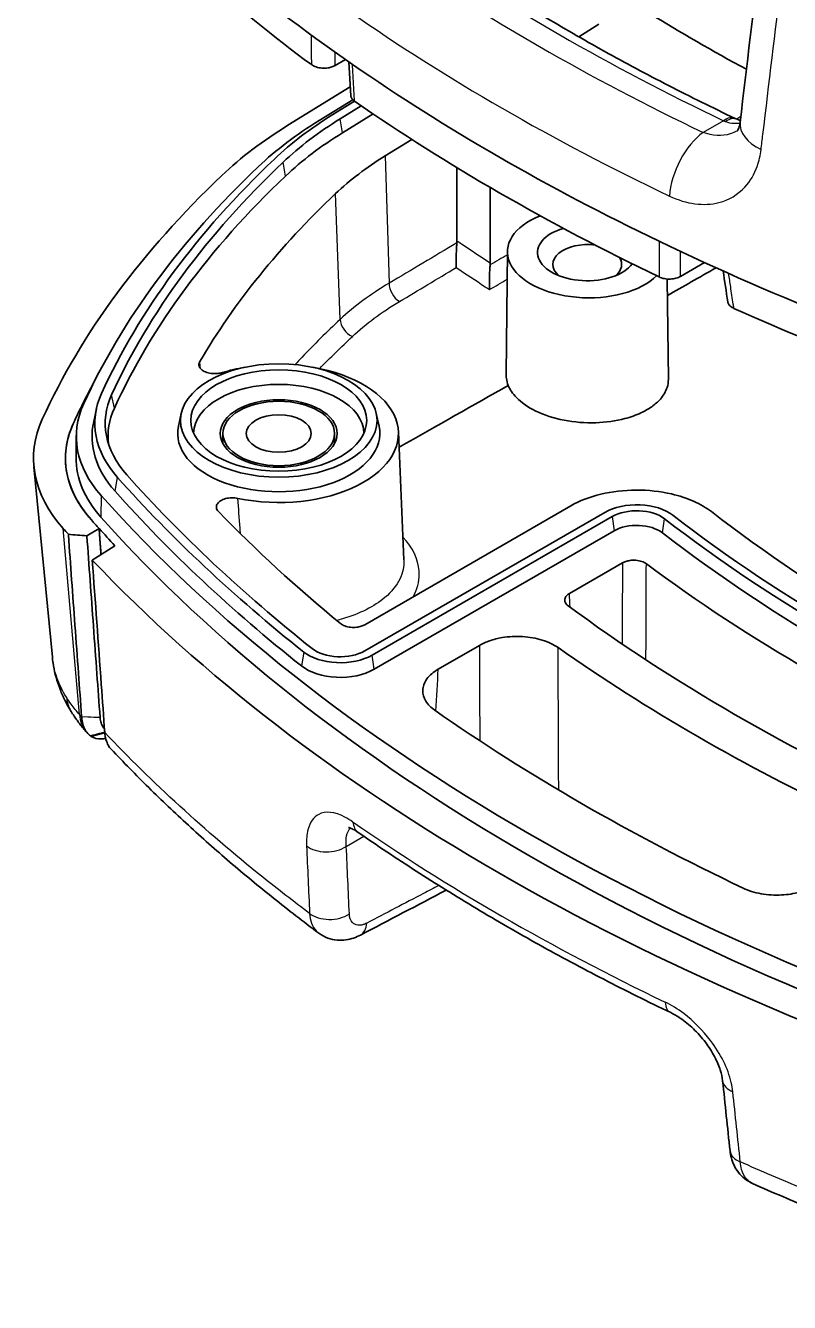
# Model space of a CAD drawing. Header units: millimetres. Extents: x 0 to 1594, y 0 to 281.
# Drawn here: x 251.12 to 265.48, y 102.97 to 126.99 of the extents above; entities that cross this region are included whole.
import ezdxf

# ---------------------------------------------------------------- set-up
doc = ezdxf.new("R2010")
doc.units = ezdxf.units.MM
doc.layers.add('Visible (ISO)', color=7, linetype='Continuous', lineweight=35)
doc.layers.add('Visible Narrow (ISO)', color=7, linetype='Continuous', lineweight=25)

msp = doc.modelspace()

# ---------------------------------------------------------------- linework, layer by layer
at = {"layer": 'Visible (ISO)'}
for p, q in [((261.5166, 126.7788), (261.8968, 127.0135)), ((257.1337, 126.3502), (256.9396, 126.2381)), ((257.1969, 126.3061), (257.2336, 125.6703)), ((256.052, 125.115), (257.2239, 125.8383)), ((257.2688, 125.5945), (256.6394, 125.206)), ((257.3024, 125.5656), (256.8939, 125.3135)), ((257.0358, 125.2369), (257.4281, 125.479)), ((257.6512, 125.3271), (257.0744, 124.9711)), ((257.8777, 124.5372), (258.3798, 124.8471)), ((259.2285, 122.9338), (259.2258, 124.3183)), ((259.8536, 122.5188), (259.8509, 123.9458)), ((260.1767, 122.7385), (260.1521, 120.4376)), ((263.8817, 122.531), (263.4312, 122.2709)), ((263.1823, 122.2215), (263.2025, 120.3347)), ((252.4518, 119.781), (252.3993, 119.5399)), ((254.0458, 119.6929), (253.9933, 119.4518)), ((257.7112, 119.6929), (257.7636, 119.4518)), ((252.0733, 119.2741), (252.069, 118.8659)), ((254.8285, 119.1257), (254.8285, 119.315)), ((256.9285, 119.1257), (256.9285, 119.315)), ((258.1278, 119.3471), (258.2308, 116.9384)), ((251.6224, 115.1086), (251.2767, 118.6902)), ((261.3713, 117.9547), (257.4949, 115.7167)), ((262.0089, 117.8306), (257.4949, 115.2244)), ((257.6322, 115.1451), (262.1462, 117.7513)), ((252.5015, 117.5273), (252.2718, 117.3899)), ((262.1836, 117.4847), (257.6696, 114.8786)), ((252.3739, 116.9314), (252.8, 117.2039)), ((261.3411, 116.3043), (262.3391, 116.8805)), ((258.8775, 114.8819), (259.6506, 115.3283)), ((252.2865, 113.6749), (252.2712, 113.6921))]:
    msp.add_line(p, q, dxfattribs=at)
for centre, major_axis, ratio, start_param, end_param in [((7575.8397, 3663.0666), (-5604.5123, -8812.205), 0.5453182, 5.4345394, 5.43528), ((291.8349, 142.8913), (-45, 0), 0.5773503, 0.5014681, 0.694666), ((291.8349, 142.0748), (-44.7213, 0), 0.5773503, 0.5039686, 0.6595031), ((291.8349, 142.8913), (-39.7131, 0), 0.5773503, 0.6869538, 0.8174911), ((291.8349, 142.8913), (-45, 0), 0.5773503, 0.694666, 0.8761303), ((291.8349, 142.1973), (44.9703, 0), 0.5773503, 3.8368654, 4.0171162), ((263.3547, 121.5791), (-9.1956, 0), 0.5773503, 5.5311081, 5.7367749), ((263.3547, 121.824), (-8.8471, 0), 0.5773503, 5.5311081, 5.7367749), ((263.3547, 121.824), (-8.6529, 0), 0.5773503, 5.5311081, 5.7367749), ((264.1588, 125.8919), (-0.6485, 0.6742), 0.3635496, 2.374647, 2.4340945), ((263.3547, 121.1708), (10, 0), 0.5773503, 2.3895155, 2.5951823), ((263.3547, 121.5791), (-8.6, 0), 0.5773503, 5.5311081, 5.7367749), ((280.4426, 115.8239), (-28.8471, 0), 0.5773503, 5.7367749, 6.0253702), ((263.3547, 121.5791), (7.5, 0), 0.5773503, 2.3895155, 2.5951823), ((280.4426, 115.579), (-29.1956, 0), 0.5773503, 5.7367749, 6.0253702), ((280.4426, 115.8239), (-28.6529, 0), 0.5773503, 5.7367749, 6.0253702), ((280.4426, 115.1707), (-30, 0), 0.5773503, 5.7367749, 6.0253702), ((280.4426, 115.579), (-28.6, 0), 0.5773503, 5.7367749, 6.0253702), ((280.4426, 115.579), (-27.5, 0), 0.5773503, 5.7367749, 5.9568118), ((261.6769, 122.7167), (1.5002, -0.0245), 0.5661622, 2.2114304, 5.7756228), ((261.6641, 122.7096), (-0.9212, 0.0149), 0.5661641, 5.213129, 9.0566648), ((261.6767, 122.4952), (-0.6474, 0), 0.5773503, 4.4752315, 6.8755058), ((291.8349, 142.8913), (-45, 0), 0.5773503, 0.8761303, 1.0693283), ((261.6767, 122.4952), (0.6474, 0), 0.5773503, 5.6812948, 6.643608), ((4217.8906, 2840.6615), (-2474.5578, -5077.3499), 0.6212987, 5.5443929, 5.5445203), ((291.8349, 142.0748), (-44.7213, 0), 0.5773503, 0.9112932, 1.0668278), ((255.8785, 119.315), (2.25, 0), 0.5773503, 1.8585042, 2.0608614), ((255.8785, 119.315), (2.25, 0), 0.5773503, 4.3633752, 7.5662738), ((280.4426, 115.1707), (-29.4, 0), 0.5773503, 5.9784563, 6.0253769), ((280.4426, 115.1707), (-29.4, 0), 0.5773503, 5.9784563, 6.0253702), ((255.8785, 119.315), (1.6, 0), 0.5773503, 0.0058395, 3.1357532), ((256.2689, 119.5041), (-3.8471, 0), 0.5773503, 6.0253702, 6.7585), ((256.2689, 119.5041), (-3.6529, 0), 0.5773503, 6.0253702, 6.7585), ((256.2689, 119.2591), (-4.1956, 0), 0.5773503, 6.0253702, 6.7585), ((256.2689, 119.2591), (-3.6, 0), 0.5773503, 6.0253702, 6.3499073), ((256.2689, 118.8509), (-5, 0), 0.5773503, 6.0253702, 6.7585), ((256.2689, 118.8509), (-4.4, 0), 0.5773503, 6.0253702, 6.7585), ((256.2689, 119.2591), (-3.9, 0), 0.5773503, 6.158178, 6.7585), ((255.8785, 119.315), (1.9, 0), 0.5773503, 3.0165853, 6.4081926), ((255.8785, 119.07), (-1.0768, 0), 0.5773503, 6.0596329, 6.1409876), ((255.8785, 119.07), (1.0768, 0), 0.5773503, 0.1421977, 0.2235525), ((256.2689, 118.8509), (-4.2, 0), 0.5773503, 6.2770144, 6.7585), ((291.8349, 130.0723), (43.8471, 0), 0.5773503, 3.6169073, 3.7693621), ((291.8349, 130.0723), (43.6529, 0), 0.5773503, 3.6169073, 3.7693621), ((291.8349, 129.8274), (-43.9, 0), 0.5773503, 0.4753147, 0.6277695), ((291.8349, 129.8274), (44.1956, 0), 0.5773503, 3.6169073, 4.2370743), ((262.6079, 117.4847), (-0.8471, 0), 0.5773503, 3.7825075, 5.4977871), ((291.8349, 129.4191), (44.2, 0), 0.5773503, 3.6169073, 4.2370743), ((291.8349, 129.8274), (-42.5, 0), 0.5773503, 0.5100793, 0.611543), ((262.6079, 117.4847), (0.6529, 0), 0.5773503, 0.6409149, 2.3561945), ((291.8349, 130.0723), (-35.616, 0), 0.5773503, 0.6409149, 0.9298815), ((291.8349, 129.8274), (-34.7131, 0), 0.5773503, 0.6408811, 0.9299153), ((291.8349, 129.4191), (-45, 0), 0.5773503, 0.4753147, 0.4801507), ((291.8349, 129.4191), (44.4, 0), 0.5773503, 3.6169032, 3.6239857), ((291.8349, 129.4191), (-44.4, 0), 0.5773503, 0.4753147, 0.4823931), ((262.6079, 117.2398), (-0.6, 0), 0.5773503, 3.7825075, 5.4977871), ((291.8349, 130.0723), (35.8102, 0), 0.5773503, 3.7825075, 4.0714741), ((291.8349, 129.8274), (-35.8631, 0), 0.5773503, 0.6409149, 0.9298815), ((291.8349, 129.4191), (-45, 0), 0.5773503, 0.5013987, 1.0693976), ((291.8349, 129.8274), (36.7131, 0), 0.5773503, 3.7996594, 4.0543222), ((291.8349, 129.8274), (-38.7131, 0), 0.5773503, 0.6627325, 0.9080638), ((257.0333, 115.491), (0.8471, 0), 0.5773503, 3.7693621, 5.4977871), ((257.0333, 115.491), (-0.6529, 0), 0.5773503, 0.6277695, 2.3561945), ((291.8349, 129.8274), (39.7131, 0), 0.5773503, 3.8285671, 4.0254145), ((257.0333, 115.246), (-0.9, 0), 0.5773503, 0.6277695, 2.3561945), ((291.8349, 129.8274), (-42.8, 0), 0.5773503, 0.6895445, 0.8812518), ((329.1953, 1118.7506), (-645.7426, -1046.0597), 0.5571927, 0.7539252, 0.7557858), ((15489.6092, 10401.6321), (-10261.9916, -19056.4082), 0.5978046, 5.5639354, 5.5640122)]:
    msp.add_ellipse(centre, major_axis=major_axis, ratio=ratio, start_param=start_param, end_param=end_param, dxfattribs=at)
for centre, major_axis in [((255.8785, 119.5599), (1.8471, 0)), ((255.8785, 119.5599), (1.6529, 0)), ((255.8785, 119.315), (1.1, 0)), ((255.8785, 119.315), (1.05, 0)), ((255.8785, 119.315), (0.6105, 0))]:
    msp.add_ellipse(centre, major_axis=major_axis, ratio=0.5773503, dxfattribs=at)
for points, knots in [([(258.6503, 128.5942), (258.9983, 128.3505), (259.3546, 128.1105), (260.0831, 127.6384), (260.4554, 127.4064), (261.2153, 126.9504), (261.603, 126.7266), (262.3933, 126.2875), (262.7958, 126.0723), (263.6152, 125.6508), (264.032, 125.4445), (264.4557, 125.2429)], [1.47484654, 1.47484654, 1.47484654, 1.47484654, 1.51322645, 1.51322645, 1.55160637, 1.55160637, 1.58998628, 1.58998628, 1.6283662, 1.6283662, 1.66674612, 1.66674612, 1.66674612, 1.66674612]), ([(256.4918, 126.2544), (256.5158, 126.2365), (256.5456, 126.2215), (256.6134, 126.199), (256.6506, 126.1918), (256.7277, 126.1859), (256.7667, 126.1874), (256.8297, 126.197), (256.8542, 126.2028), (256.8999, 126.218), (256.9209, 126.2273), (256.9396, 126.2381)], [0, 0, 0, 0, 0.011761772, 0.011761772, 0.023440521, 0.023440521, 0.035083907, 0.035083907, 0.042989846, 0.042989846, 0.050908081, 0.050908081, 0.050908081, 0.050908081]), ([(257.2336, 125.6703), (257.2347, 125.6523), (257.2406, 125.6345), (257.263, 125.5985), (257.2806, 125.5807), (257.3031, 125.5651)], [0.024622513, 0.024622513, 0.024622513, 0.024622513, 0.033976568, 0.033976568, 0.044523495, 0.044523495, 0.044523495, 0.044523495]), ([(264.5507, 125.17), (264.5469, 125.1378), (264.5412, 125.1107), (264.5289, 125.067), (264.5223, 125.0504), (264.5108, 125.0264), (264.5059, 125.0191), (264.5, 125.0111), (264.4987, 125.0099), (264.4986, 125.0099)], [0, 0, 0, 0, 0.02955141, 0.02955141, 0.05910283, 0.05910283, 0.08865424, 0.08865424, 0.1161377, 0.1161377, 0.1161377, 0.1161377]), ([(259.227, 122.9014), (259.2246, 122.8754), (259.2225, 122.8471), (259.2185, 122.7816), (259.2169, 122.7445), (259.2141, 122.6589), (259.2134, 122.6111), (259.2134, 122.5196), (259.2142, 122.476), (259.2159, 122.4386), (259.2159, 122.438), (259.216, 122.4374)], [-0.052970137, -0.052970137, -0.052970137, -0.052970137, -0.044069405, -0.044069405, -0.032947232, -0.032947232, -0.017437839, -0.017437839, 0, 0, 0.000305259, 0.000305259, 0.000305259, 0.000305259]), ([(259.8405, 122.0219), (259.8404, 122.0225), (259.8404, 122.0232), (259.8387, 122.0606), (259.8378, 122.1044), (259.8379, 122.1959), (259.8387, 122.2434), (259.8416, 122.3287), (259.8433, 122.3657), (259.8474, 122.4312), (259.8496, 122.4594), (259.8521, 122.4854)], [-0.000306261, -0.000306261, -0.000306261, -0.000306261, 0, 0, 0.017573523, 0.017573523, 0.033034784, 0.033034784, 0.044131532, 0.044131532, 0.053025349, 0.053025349, 0.053025349, 0.053025349]), ([(263.0271, 122.2604), (263.0571, 122.2459), (263.0917, 122.235), (263.1662, 122.2214), (263.2054, 122.2189), (263.2793, 122.2225), (263.3135, 122.2277), (263.3773, 122.2448), (263.4063, 122.2566), (263.4312, 122.2709)], [0, 0, 0, 0, 0.011722069, 0.011722069, 0.023432371, 0.023432371, 0.033976674, 0.033976674, 0.044523495, 0.044523495, 0.044523495, 0.044523495]), ([(264.318, 121.7914), (264.3205, 121.7743), (264.3275, 121.7574), (264.3486, 121.7273), (264.3617, 121.714), (264.3935, 121.6897), (264.4122, 121.6788), (264.433, 121.6695)], [0.02610063, 0.02610063, 0.02610063, 0.02610063, 0.035084344, 0.035084344, 0.042990005, 0.042990005, 0.050908084, 0.050908084, 0.050908084, 0.050908084]), ([(254.3943, 120.6694), (254.3817, 120.6479), (254.3765, 120.6251), (254.3815, 120.5799), (254.3916, 120.5579), (254.4258, 120.5174), (254.4496, 120.4993), (254.5077, 120.4694), (254.5415, 120.4579), (254.615, 120.443), (254.6539, 120.4397), (254.7149, 120.4415), (254.7368, 120.4436), (254.7794, 120.4504), (254.7999, 120.4551), (254.8194, 120.4611)], [0, 0, 0, 0, 0.011796194, 0.011796194, 0.023537209, 0.023537209, 0.035226446, 0.035226446, 0.046896749, 0.046896749, 0.058591299, 0.058591299, 0.065216734, 0.065216734, 0.071846224, 0.071846224, 0.071846224, 0.071846224]), ([(260.1926, 120.218), (260.176, 120.2618), (260.1644, 120.306), (260.1538, 120.3794), (260.1518, 120.4086), (260.1521, 120.4376)], [-0.316161364, -0.316161364, -0.316161364, -0.316161364, -0.294310495, -0.294310495, -0.279853321, -0.279853321, -0.279853321, -0.279853321]), ([(263.2025, 120.3347), (263.203, 120.283), (263.1952, 120.2316), (263.1548, 120.1048), (263.1118, 120.0314), (263.0067, 119.9119), (262.9525, 119.8639), (262.8295, 119.7769), (262.7617, 119.738), (262.5949, 119.6599), (262.4929, 119.6234), (262.2132, 119.5493), (262.0276, 119.523), (261.6372, 119.511), (261.4357, 119.527), (261.049, 119.6023), (260.8678, 119.6612), (260.5627, 119.81), (260.4389, 119.8965), (260.2765, 120.0642), (260.225, 120.14), (260.1926, 120.218)], [-0.45799002, -0.45799002, -0.45799002, -0.45799002, -0.43019686, -0.43019686, -0.38845577, -0.38845577, -0.35742302, -0.35742302, -0.32761952, -0.32761952, -0.29058307, -0.29058307, -0.23289141, -0.23289141, -0.17274014, -0.17274014, -0.11182435, -0.11182435, -0.0544326, -0.0544326, -0.01192427, -0.01192427, -0.01192427, -0.01192427]), ([(252.3566, 117.6885), (252.1099, 117.9652), (251.9534, 118.2658), (251.8364, 118.8846), (251.8768, 119.1975), (252.0143, 119.4985)], [0, 0, 0, 0, 0.16172049, 0.16172049, 0.32344114, 0.32344114, 0.32344114, 0.32344114]), ([(261.3713, 117.9547), (261.5326, 118.0478), (261.7238, 118.1219), (262.1443, 118.2233), (262.3696, 118.2498), (262.8249, 118.2514), (263.0505, 118.2266), (263.4097, 118.143), (263.5489, 118.097), (263.8018, 117.9844), (263.9144, 117.9184), (264.0099, 117.8445)], [0, 0, 0, 0, 0.06841782, 0.06841782, 0.13673578, 0.13673578, 0.20500813, 0.20500813, 0.25291145, 0.25291145, 0.30082785, 0.30082785, 0.30082785, 0.30082785]), ([(255.109, 118.0943), (255.072, 118.102), (255.0328, 118.1056), (254.9543, 118.1037), (254.9159, 118.0984), (254.8449, 118.0795), (254.8131, 118.0662), (254.76, 118.0333), (254.7394, 118.0141), (254.7119, 117.972), (254.7054, 117.9496), (254.7073, 117.9131), (254.7109, 117.8993), (254.7238, 117.8723), (254.733, 117.8593), (254.7449, 117.8471)], [0, 0, 0, 0, 0.011809431, 0.011809431, 0.023558754, 0.023558754, 0.035249444, 0.035249444, 0.046916585, 0.046916585, 0.058608142, 0.058608142, 0.065873083, 0.065873083, 0.073144486, 0.073144486, 0.073144486, 0.073144486]), ([(252.2718, 117.3899), (252.2137, 117.3947), (252.1556, 117.3994), (252.0394, 117.4088), (251.9813, 117.4136), (251.9232, 117.4183)], [0, 0, 0, 0, 0.017600569, 0.017600569, 0.035202217, 0.035202217, 0.035202217, 0.035202217]), ([(251.9232, 117.4183), (251.9235, 117.414), (251.9238, 117.4096), (251.9446, 117.1244), (251.965, 116.8441), (252.0063, 116.2778), (252.0271, 115.9917), (252.0479, 115.7058), (252.0697, 115.4066), (252.0915, 115.1076), (252.1332, 114.5353), (252.1531, 114.2624), (252.173, 113.9895)], [0.00532719, 0.00532719, 0.00532719, 0.00532719, 0.00699889, 0.00699889, 0.11526825, 0.11526825, 0.22603826, 0.22603826, 0.22603826, 0.34189849, 0.34189849, 0.44757829, 0.44757829, 0.44757829, 0.44757829]), ([(252.5199, 113.974), (252.5001, 114.2468), (252.4802, 114.5198), (252.4387, 115.0921), (252.4169, 115.3912), (252.3952, 115.6903), (252.3744, 115.9763), (252.3537, 116.2624), (252.3125, 116.8288), (252.2922, 117.109), (252.2718, 117.3899)], [-0.44757829, -0.44757829, -0.44757829, -0.44757829, -0.34189849, -0.34189849, -0.22603826, -0.22603826, -0.22603826, -0.11526825, -0.11526825, -0.00699889, -0.00699889, -0.00699889, -0.00699889]), ([(252.6079, 113.6919), (252.5862, 113.9924), (252.5645, 114.293), (252.4864, 115.3728), (252.4301, 116.1521), (252.3739, 116.9314)], [0.18891145, 0.18891145, 0.18891145, 0.18891145, 0.30468792, 0.30468792, 0.60490983, 0.60490983, 0.60490983, 0.60490983]), ([(262.7883, 116.864), (262.7644, 116.8818), (262.7347, 116.8968), (262.667, 116.9193), (262.6297, 116.9267), (262.5524, 116.9327), (262.513, 116.9313), (262.4497, 116.9217), (262.425, 116.9159), (262.379, 116.9007), (262.3579, 116.8913), (262.3391, 116.8805)], [0, 0, 0, 0, 0.011727868, 0.011727868, 0.023439255, 0.023439255, 0.035143528, 0.035143528, 0.043096786, 0.043096786, 0.051052537, 0.051052537, 0.051052537, 0.051052537]), ([(261.3411, 116.3043), (261.3135, 116.2883), (261.2915, 116.2694), (261.2614, 116.2278), (261.2535, 116.2055), (261.2531, 116.1637), (261.2585, 116.1444), (261.2801, 116.1078), (261.2961, 116.0907), (261.3168, 116.0754)], [0, 0, 0, 0, 0.011721346, 0.011721346, 0.023431565, 0.023431565, 0.033484829, 0.033484829, 0.04354044, 0.04354044, 0.04354044, 0.04354044]), ([(257.0374, 115.7397), (257.0599, 115.7212), (257.0884, 115.7054), (257.1542, 115.6811), (257.1908, 115.6728), (257.2676, 115.6647), (257.307, 115.665), (257.3734, 115.6732), (257.4006, 115.679), (257.4513, 115.6949), (257.4745, 115.7049), (257.4949, 115.7167)], [0, 0, 0, 0, 0.011729407, 0.011729407, 0.02344114, 0.02344114, 0.035144612, 0.035144612, 0.0437983, 0.0437983, 0.052455093, 0.052455093, 0.052455093, 0.052455093]), ([(261.1299, 115.2862), (261.0473, 115.3444), (260.9458, 115.3926), (260.7165, 115.464), (260.591, 115.4863), (260.3323, 115.502), (260.2015, 115.4952), (259.9965, 115.4606), (259.9196, 115.4413), (259.7759, 115.3921), (259.7096, 115.3624), (259.6506, 115.3283)], [0, 0, 0, 0, 0.03909035, 0.03909035, 0.07812795, 0.07812795, 0.11714382, 0.11714382, 0.14220454, 0.14220454, 0.16727226, 0.16727226, 0.16727226, 0.16727226]), ([(251.6224, 115.1086), (251.6295, 115.035), (251.6403, 114.9618), (251.6689, 114.8173), (251.6867, 114.7459), (251.7287, 114.6058), (251.7529, 114.5371), (251.8072, 114.4023), (251.8374, 114.3363), (251.9031, 114.2075), (251.9386, 114.1447), (251.9764, 114.0835)], [-0.10655852, -0.10655852, -0.10655852, -0.10655852, -0.0854993, -0.0854993, -0.06444008, -0.06444008, -0.04338086, -0.04338086, -0.02232164, -0.02232164, -0.00126242, -0.00126242, -0.00126242, -0.00126242]), ([(258.8775, 114.8819), (258.7854, 114.8288), (258.7122, 114.7657), (258.6118, 114.627), (258.5856, 114.5527), (258.584, 114.4105), (258.6035, 114.3439), (258.6814, 114.2174), (258.7392, 114.1586), (258.8131, 114.1069)], [0, 0, 0, 0, 0.03907299, 0.03907299, 0.07810732, 0.07810732, 0.11296658, 0.11296658, 0.14783463, 0.14783463, 0.14783463, 0.14783463]), ([(252.2712, 113.6921), (252.2496, 113.7163), (252.2283, 113.7409), (252.1865, 113.7908), (252.1661, 113.8161), (252.126, 113.8674), (252.1064, 113.8933), (252.068, 113.9459), (252.0493, 113.9726), (252.0128, 114.0265), (251.995, 114.0539), (251.9777, 114.0815)], [0, 0, 0, 0, 0.009641305, 0.009641305, 0.019282611, 0.019282611, 0.028923916, 0.028923916, 0.038565221, 0.038565221, 0.048206527, 0.048206527, 0.048206527, 0.048206527]), ([(252.173, 113.9895), (252.1731, 113.9884), (252.1732, 113.9873), (252.1733, 113.9851), (252.1734, 113.984), (252.1735, 113.9829)], [-0.1261480773, -0.1261480773, -0.1261480773, -0.1261480773, -0.12567019281, -0.12567019281, -0.12519230833, -0.12519230833, -0.12519230833, -0.12519230833]), ([(252.1735, 113.9829), (252.1752, 113.9588), (252.1779, 113.9354), (252.1853, 113.8913), (252.1899, 113.8705), (252.2065, 113.8099), (252.2215, 113.773), (252.2401, 113.7402), (252.2592, 113.7064), (252.282, 113.6771), (252.3181, 113.6436), (252.3284, 113.6352), (252.3391, 113.6275)], [-0.125192308, -0.125192308, -0.125192308, -0.125192308, -0.114828096, -0.114828096, -0.104864016, -0.104864016, -0.084688928, -0.084688928, -0.084688928, -0.063959354, -0.063959354, -0.056285228, -0.056285228, -0.056285228, -0.056285228]), ([(252.5203, 113.9689), (252.5202, 113.9697), (252.5202, 113.9706), (252.52, 113.9723), (252.52, 113.9731), (252.5199, 113.974)], [0.12519230833, 0.12519230833, 0.12519230833, 0.12519230833, 0.12567019281, 0.12567019281, 0.1261480773, 0.1261480773, 0.1261480773, 0.1261480773]), ([(252.6033, 113.7556), (252.594, 113.7656), (252.5854, 113.7765), (252.5775, 113.7883), (252.5616, 113.812), (252.5488, 113.8391), (252.5345, 113.8842), (252.5306, 113.8999), (252.5242, 113.933), (252.5218, 113.9506), (252.5203, 113.9689)], [0.074616217, 0.074616217, 0.074616217, 0.074616217, 0.084688928, 0.084688928, 0.084688928, 0.104864016, 0.104864016, 0.114828096, 0.114828096, 0.125192308, 0.125192308, 0.125192308, 0.125192308]), ([(252.6079, 113.6919), (252.6149, 113.5957), (252.638, 113.5126), (252.6908, 113.4196), (252.7082, 113.3957), (252.7278, 113.375)], [0, 0, 0, 0, 0.037084165, 0.037084165, 0.052137525, 0.052137525, 0.052137525, 0.052137525]), ([(252.3546, 113.6166), (252.4071, 113.5835), (252.4706, 113.5669), (252.5687, 113.5687), (252.5966, 113.5718), (252.6253, 113.5773)], [-0.075182274, -0.075182274, -0.075182274, -0.075182274, -0.037805229, -0.037805229, -0.023780337, -0.023780337, -0.023780337, -0.023780337]), ([(256.6322, 109.9133), (256.3419, 110.1308), (256.0574, 110.3511), (255.5001, 110.7971), (255.2274, 111.0229), (254.694, 111.4796), (254.4334, 111.7106), (253.9246, 112.1777), (253.6763, 112.4138), (253.1925, 112.8908), (252.9569, 113.1317), (252.7278, 113.375)], [1.85067583, 1.85067583, 1.85067583, 1.85067583, 1.98927491, 1.98927491, 2.12787399, 2.12787399, 2.26647307, 2.26647307, 2.40507215, 2.40507215, 2.54367122, 2.54367122, 2.54367122, 2.54367122]), ([(257.3721, 111.8109), (257.3378, 111.8348), (257.3062, 111.8537), (257.2524, 111.8814), (257.2301, 111.8903), (257.199, 111.9001), (257.1904, 111.9011), (257.1899, 111.9011), (257.1898, 111.9011), (257.1898, 111.9011)], [0, 0, 0, 0, 0.023743768, 0.023743768, 0.047487535, 0.047487535, 0.071231303, 0.071231303, 0.071973639, 0.071973639, 0.071973639, 0.071973639]), ([(257.3721, 111.8109), (257.727, 111.5642), (258.0896, 111.3213), (258.8299, 110.8435), (259.2076, 110.6087), (259.9775, 110.1475), (260.3697, 109.9211), (261.168, 109.4769), (261.5742, 109.2591), (262.4, 108.8325), (262.8196, 108.6237), (263.2457, 108.4195)], [1.47826959, 1.47826959, 1.47826959, 1.47826959, 1.51528029, 1.51528029, 1.55229098, 1.55229098, 1.58930167, 1.58930167, 1.62631237, 1.62631237, 1.66332306, 1.66332306, 1.66332306, 1.66332306]), ([(264.6061, 110.7623), (264.7066, 110.7144), (264.8223, 110.6784), (265.071, 110.634), (265.2016, 110.626), (265.447, 110.6387), (265.56, 110.6563), (265.7705, 110.7132), (265.8664, 110.752), (265.9486, 110.7995)], [0, 0, 0, 0, 0.03907277, 0.03907277, 0.07810683, 0.07810683, 0.11296653, 0.11296653, 0.14783463, 0.14783463, 0.14783463, 0.14783463]), ([(257.4127, 109.878), (257.3726, 109.857), (257.3301, 109.8383), (257.2391, 109.8074), (257.1906, 109.7952), (257.0868, 109.7806), (257.0315, 109.7783), (256.9164, 109.7885), (256.8566, 109.8012), (256.7397, 109.8445), (256.6829, 109.8753), (256.6322, 109.9133)], [0, 0, 0, 0, 0.008167111, 0.008167111, 0.016334221, 0.016334221, 0.024501332, 0.024501332, 0.032668443, 0.032668443, 0.040835553, 0.040835553, 0.040835553, 0.040835553]), ([(264.2223, 107.1382), (264.2161, 107.1972), (264.2016, 107.2665), (264.1524, 107.4201), (264.1165, 107.505), (264.0232, 107.6815), (263.9646, 107.7733), (263.8297, 107.9513), (263.7529, 108.0375), (263.5922, 108.1914), (263.5083, 108.2593), (263.3639, 108.3571), (263.3027, 108.3922), (263.2457, 108.4195)], [0, 0, 0, 0, 0.03681773, 0.03681773, 0.07559392, 0.07559392, 0.11644901, 0.11644901, 0.15852256, 0.15852256, 0.20034682, 0.20034682, 0.23209208, 0.23209208, 0.23209208, 0.23209208]), ([(264.3613, 105.8195), (264.366, 105.7752), (264.3739, 105.7302), (264.3983, 105.6393), (264.4147, 105.5933), (264.4582, 105.5022), (264.4854, 105.4571), (264.5518, 105.3714), (264.5912, 105.331), (264.6804, 105.2601), (264.7302, 105.2298), (264.7827, 105.2065)], [0, 0, 0, 0, 0.00766579, 0.00766579, 0.01533158, 0.01533158, 0.02299737, 0.02299737, 0.03066316, 0.03066316, 0.03832895, 0.03832895, 0.03832895, 0.03832895]), ([(270.7481, 102.9663), (270.3312, 103.0968), (269.9178, 103.2312), (269.0984, 103.5076), (268.6924, 103.6496), (267.8883, 103.9411), (267.4902, 104.0906), (266.7021, 104.397), (266.3121, 104.5538), (265.5408, 104.8748), (265.1595, 105.0389), (264.7827, 105.2065)], [0.02305891, 0.02305891, 0.02305891, 0.02305891, 0.16290837, 0.16290837, 0.30275784, 0.30275784, 0.4426073, 0.4426073, 0.58245676, 0.58245676, 0.72230622, 0.72230622, 0.72230622, 0.72230622])]:
    msp.add_open_spline(points, degree=3, knots=knots, dxfattribs=at)
for points in [[(264.5551, 125.2075), (264.5316, 125.212), (264.5109, 125.2184), (264.4924, 125.2263)], [(259.227, 122.9014), (259.228, 122.9124), (259.2285, 122.9232), (259.2285, 122.9338)], [(259.8521, 122.4854), (259.8531, 122.4968), (259.8537, 122.5079), (259.8536, 122.5188)], [(264.0988, 122.4323), (263.7786, 122.2498), (263.4739, 122.0765), (263.1856, 121.9127)], [(260.1926, 120.218), (259.5381, 119.847), (258.8609, 119.4632), (258.1401, 119.0561)], [(252.5015, 117.5273), (252.5996, 117.4191), (252.6991, 117.3113), (252.8, 117.2039)], [(251.9764, 114.0835), (251.9769, 114.0829), (251.9773, 114.0822), (251.9777, 114.0815)], [(252.3405, 113.626), (252.3451, 113.6227), (252.3498, 113.6196), (252.3546, 113.6166)]]:
    msp.add_open_spline(points, degree=3, dxfattribs=at)
msp.add_rational_spline([(252.5015, 117.5273), (252.5193, 117.2814), (252.5372, 117.0359)], [133.929089376, 133.985152958, 134.041193057], degree=2, dxfattribs=at)
at = {"layer": 'Visible Narrow (ISO)'}
for p, q in [((257.0744, 124.9711), (257.0358, 125.2369)), ((264.2408, 125.1996), (263.858, 124.9786)), ((257.8777, 124.5372), (257.9513, 122.1414)), ((256.0069, 124.1591), (255.9617, 124.4199)), ((257.0322, 121.4611), (256.9468, 123.8291)), ((259.8521, 122.4854), (259.8537, 122.4864)), ((252.7879, 119.7891), (252.7367, 120.0418)), ((252.8012, 118.2287), (252.8483, 118.4877)), ((252.5384, 118.1506), (252.5345, 117.7412)), ((262.1462, 117.7513), (262.1836, 117.4847)), ((252.1309, 114.0304), (251.8232, 117.5299)), ((252.5441, 117.0403), (252.5015, 117.5273)), ((263.0888, 117.4469), (263.1312, 117.7101)), ((256.3477, 115.2037), (256.3048, 114.9408)), ((257.6696, 114.8786), (257.6322, 115.1451)), ((252.173, 113.9895), (252.5199, 113.974)), ((252.5203, 113.9689), (252.1735, 113.9829)), ((252.3546, 113.6166), (252.6084, 113.6855)), ((257.1487, 111.5474), (257.4781, 111.7375))]:
    msp.add_line(p, q, dxfattribs=at)
for centre, major_axis, ratio, start_param, end_param in [((291.8349, 144.5243), (43.3793, 0), 0.5773503, 3.831041, 4.0229406), ((291.8349, 144.5243), (-43.9182, 0), 0.5773503, 0.6906293, 0.880167), ((291.8349, 143.7719), (44.9151, 0), 0.5773503, 3.832222, 4.0217597), ((264.2408, 124.7914), (0.2149, 0.4515), 0.519383, 0, 0.7418131), ((264.2962, 124.7664), (0.1961, 0.4599), 0.546745, 0, 0.7153123), ((265.5437, 125.0522), (-0.993, 0.1178), 0.5545676, 0, 0.9908281), ((263.858, 124.1621), (0.4306, 0.9025), 0.5201266, 0.7422986, 2.2345551), ((258.1702, 122.0317), (-0.1528, 0.2582), 0.6075433, 0.8142334, 2.254333), ((257.2884, 121.3797), (-0.2046, 0.2194), 0.7032246, 0.6747835, 2.1197003), ((253.0173, 114.3579), (-0.7461, -0.6658), 0.7264677, 5.7869421, 6.2831853), ((257.6576, 112.2214), (-0.2855, -0.4105), 0.6282248, 5.6270746, 6.2831853), ((291.8349, 128.5706), (-44.9182, 0), 0.5773503, 0.6928714, 0.8779249), ((256.7954, 111.7656), (-0.4995, -0.0225), 0.6432436, 0.632871, 2.3272441), ((256.8526, 110.4941), (-0.4995, -0.0225), 0.643284, 0.6311354, 2.3271971), ((257.1808, 110.321), (0.2319, -0.443), 0.6055283, 0, 0.7749976), ((263.4618, 108.8704), (-0.2161, -0.4509), 0.5215365, 5.5341526, 6.2831853), ((264.7195, 107.1906), (-0.4972, -0.0524), 0.6030857, 0, 0.8484114), ((264.8586, 105.8719), (-0.4972, -0.0524), 0.6031263, 0, 0.8500565)]:
    msp.add_ellipse(centre, major_axis=major_axis, ratio=ratio, start_param=start_param, end_param=end_param, dxfattribs=at)
for points, knots in [([(264.9449, 124.6561), (264.9562, 124.7501), (264.9675, 124.8441), (265.0943, 125.8994), (265.2099, 126.8608), (265.3257, 127.8222), (265.4276, 128.669), (265.5297, 129.5158), (265.6593, 130.5897), (265.6867, 130.8168), (265.7141, 131.0439)], [-0.99846969, -0.99846969, -0.99846969, -0.99846969, -0.96431416, -0.96431416, -0.61511139, -0.61511139, -0.61511139, -0.30755569, -0.30755569, -0.22509229, -0.22509229, -0.22509229, -0.22509229]), ([(256.4865, 126.8135), (256.487, 126.7518), (256.4876, 126.6902), (256.4882, 126.6286), (256.4891, 126.5288), (256.4901, 126.4291), (256.4913, 126.3043), (256.4915, 126.2794), (256.4918, 126.2544)], [-0.105518209, -0.105518209, -0.105518209, -0.105518209, -0.080611097, -0.080611097, -0.080611097, -0.040305549, -0.040305549, -0.030211826, -0.030211826, -0.030211826, -0.030211826]), ([(256.9396, 126.2381), (256.9393, 126.2631), (256.9391, 126.2881), (256.9383, 126.3716), (256.9377, 126.4301), (256.9371, 126.4886)], [0.030211826, 0.030211826, 0.030211826, 0.030211826, 0.040305549, 0.040305549, 0.063946038, 0.063946038, 0.063946038, 0.063946038]), ([(257.3031, 125.5651), (257.3021, 125.582), (257.3011, 125.5988), (257.2944, 125.7147), (257.2887, 125.8138), (257.2829, 125.9128), (257.2772, 126.0119), (257.2715, 126.1109), (257.2648, 126.2267), (257.2638, 126.2435), (257.2628, 126.2603)], [-0.115302009, -0.115302009, -0.115302009, -0.115302009, -0.109124714, -0.109124714, -0.072740402, -0.072740402, -0.072740402, -0.036370201, -0.036370201, -0.030206993, -0.030206993, -0.030206993, -0.030206993]), ([(264.2408, 125.1996), (264.2472, 125.1969), (264.2536, 125.1942), (264.2665, 125.1889), (264.2729, 125.1864), (264.2794, 125.1839)], [-0.0071925108, -0.0071925108, -0.0071925108, -0.0071925108, -0.0035962554, -0.0035962554, 0, 0, 0, 0]), ([(264.2794, 125.1839), (264.3266, 125.1657), (264.3789, 125.1549), (264.4713, 125.1492), (264.5095, 125.1501), (264.5486, 125.154)], [0, 0, 0, 0, 0.026428456, 0.026428456, 0.044172727, 0.044172727, 0.044172727, 0.044172727]), ([(264.4996, 125.0109), (264.4576, 124.987), (264.413, 124.9675), (264.2083, 124.9034), (264.028, 124.9118), (263.858, 124.9786)], [0.1485113, 0.1485113, 0.1485113, 0.1485113, 0.18439834, 0.18439834, 0.30617342, 0.30617342, 0.30617342, 0.30617342]), ([(263.2229, 123.7825), (263.5429, 123.6298), (263.8723, 123.5876), (264.3424, 123.7087), (264.5095, 123.8084), (264.7414, 124.0605), (264.8209, 124.1951), (264.9083, 124.4444), (264.9319, 124.5476), (264.9449, 124.6561)], [-0.30617342, -0.30617342, -0.30617342, -0.30617342, -0.18439834, -0.18439834, -0.10244352, -0.10244352, -0.03940136, -0.03940136, 0, 0, 0, 0]), ([(259.8536, 122.5188), (259.6734, 122.6382), (259.4932, 122.7578), (259.2849, 122.8963), (259.2567, 122.915), (259.2285, 122.9338)], [0.258625664, 0.258625664, 0.258625664, 0.258625664, 0.333330906, 0.333330906, 0.345021148, 0.345021148, 0.345021148, 0.345021148]), ([(263.0291, 122.9312), (263.029, 122.9154), (263.029, 122.8997), (263.0286, 122.7889), (263.0284, 122.6938), (263.0281, 122.5987), (263.0278, 122.5026), (263.0275, 122.4066), (263.0272, 122.2938), (263.0271, 122.2771), (263.0271, 122.2604)], [0.030206993, 0.030206993, 0.030206993, 0.030206993, 0.036192012, 0.036192012, 0.072384025, 0.072384025, 0.072384025, 0.108946526, 0.108946526, 0.115302009, 0.115302009, 0.115302009, 0.115302009]), ([(263.4312, 122.2709), (263.4312, 122.2876), (263.4313, 122.3043), (263.4316, 122.4171), (263.4318, 122.5132), (263.4321, 122.6092), (263.4322, 122.6526), (263.4323, 122.696), (263.4324, 122.7394)], [-0.115302009, -0.115302009, -0.115302009, -0.115302009, -0.108946526, -0.108946526, -0.072384025, -0.072384025, -0.072384025, -0.055875177, -0.055875177, -0.055875177, -0.055875177]), ([(259.216, 122.4374), (259.3974, 122.3164), (259.5788, 122.1957), (259.787, 122.0574), (259.8137, 122.0396), (259.8405, 122.0219)], [-0.31475316, -0.31475316, -0.31475316, -0.31475316, -0.239453789, -0.239453789, -0.228367433, -0.228367433, -0.228367433, -0.228367433]), ([(264.433, 121.6695), (264.429, 121.6966), (264.4251, 121.7238), (264.4052, 121.8593), (264.3893, 121.9677), (264.3734, 122.0761), (264.3612, 122.1592), (264.349, 122.2424), (264.3368, 122.3255)], [-0.130916249, -0.130916249, -0.130916249, -0.130916249, -0.120822527, -0.120822527, -0.080516978, -0.080516978, -0.080516978, -0.049593214, -0.049593214, -0.049593214, -0.049593214]), ([(257.9513, 122.1414), (257.778, 122.0387), (257.6141, 121.9301), (257.3072, 121.703), (257.164, 121.5842), (257.0322, 121.4611)], [-0.14597101, -0.14597101, -0.14597101, -0.14597101, -0.07298551, -0.07298551, 0, 0, 0, 0]), ([(257.2635, 121.1425), (257.3899, 121.2607), (257.5274, 121.375), (257.8217, 121.5935), (257.9789, 121.6979), (258.1451, 121.7967)], [0, 0, 0, 0, 0.07298551, 0.07298551, 0.14597101, 0.14597101, 0.14597101, 0.14597101]), ([(257.0322, 121.4611), (256.7812, 121.2269), (256.5411, 120.9888), (256.2695, 120.702), (256.2273, 120.6568), (256.1854, 120.6115)], [-0.57306217, -0.57306217, -0.57306217, -0.57306217, -0.42979663, -0.42979663, -0.40309714, -0.40309714, -0.40309714, -0.40309714]), ([(255.1602, 117.4282), (255.1575, 117.4637), (255.1548, 117.4992), (255.1378, 117.7211), (255.1235, 117.9076), (255.109, 118.0943)], [0.277470144, 0.277470144, 0.277470144, 0.277470144, 0.290050413, 0.290050413, 0.356117247, 0.356117247, 0.356117247, 0.356117247]), ([(258.4064, 116.2429), (258.4155, 116.2594), (258.424, 116.276), (258.4321, 116.2927), (258.4997, 116.4333), (258.5287, 116.5808), (258.5012, 116.9481), (258.3959, 117.168), (258.2124, 117.3676)], [-0.42556123, -0.42556123, -0.42556123, -0.42556123, -0.41613144, -0.41613144, -0.41613144, -0.33662442, -0.33662442, -0.21881602, -0.21881602, -0.21881602, -0.21881602]), ([(258.2308, 116.9384), (258.2361, 116.8156), (258.21, 116.6936), (258.1535, 116.5771), (258.0935, 116.4532), (257.9991, 116.3357), (257.6756, 116.0601), (257.3989, 115.9205), (257.0399, 115.8163), (257.004, 115.8066), (256.9675, 115.7975)], [0.34136275, 0.34136275, 0.34136275, 0.34136275, 0.41613144, 0.41613144, 0.41613144, 0.49563846, 0.49563846, 0.62284969, 0.62284969, 0.63676935, 0.63676935, 0.63676935, 0.63676935]), ([(262.3391, 116.8805), (262.338, 116.6052), (262.3369, 116.33), (262.3349, 115.8215), (262.334, 115.5882), (262.3331, 115.355)], [0.03004188, 0.03004188, 0.03004188, 0.03004188, 0.12767749, 0.12767749, 0.21041446, 0.21041446, 0.21041446, 0.21041446]), ([(262.7808, 115.0562), (262.7821, 115.3836), (262.7835, 115.7109), (262.786, 116.3135), (262.7872, 116.5887), (262.7883, 116.864)], [-0.24382761, -0.24382761, -0.24382761, -0.24382761, -0.12767749, -0.12767749, -0.03004188, -0.03004188, -0.03004188, -0.03004188]), ([(259.6506, 115.3283), (259.6514, 115.082), (259.6522, 114.8358), (259.6541, 114.2378), (259.6553, 113.886), (259.6565, 113.5343)], [0.10025242, 0.10025242, 0.10025242, 0.10025242, 0.19430888, 0.19430888, 0.32865431, 0.32865431, 0.32865431, 0.32865431]), ([(251.8875, 114.3528), (251.8127, 114.4736), (251.7527, 114.5977), (251.6638, 114.85), (251.6349, 114.9792), (251.6224, 115.1086)], [0.00138833, 0.00138833, 0.00138833, 0.00138833, 0.0536833, 0.0536833, 0.10655852, 0.10655852, 0.10655852, 0.10655852]), ([(261.1408, 112.6061), (261.1403, 112.7441), (261.1397, 112.8821), (261.1391, 113.0201), (261.137, 113.5291), (261.135, 114.038), (261.1319, 114.7934), (261.1309, 115.0398), (261.1299, 115.2862)], [-0.44129937, -0.44129937, -0.44129937, -0.44129937, -0.38861776, -0.38861776, -0.38861776, -0.19430888, -0.19430888, -0.10025242, -0.10025242, -0.10025242, -0.10025242]), ([(252.1309, 114.0304), (252.0756, 114.0925), (252.0244, 114.1556), (251.9456, 114.2636), (251.9155, 114.308), (251.8875, 114.3528)], [0, 0, 0, 0, 0.028499894, 0.028499894, 0.048079407, 0.048079407, 0.048079407, 0.048079407]), ([(251.8875, 114.3528), (251.8877, 114.351), (251.8879, 114.3492), (251.8969, 114.2607), (251.9222, 114.1791), (251.9675, 114.0984), (251.9719, 114.0909), (251.9764, 114.0835)], [-0.000668799, -0.000668799, -0.000668799, -0.000668799, 0, 0, 0.032615716, 0.032615716, 0.036001646, 0.036001646, 0.036001646, 0.036001646]), ([(252.1735, 113.9829), (252.1682, 113.9887), (252.1629, 113.9946), (252.1577, 114.0005), (252.1554, 114.003), (252.1532, 114.0055), (252.1487, 114.0105), (252.1465, 114.013), (252.1443, 114.0155), (252.1421, 114.018), (252.1398, 114.0205), (252.1354, 114.0255), (252.1331, 114.028), (252.1309, 114.0304)], [-0.003367091, -0.003367091, -0.003367091, -0.003367091, 0, 0, 0, 0.0014276782, 0.0014276782, 0.0028553565, 0.0028553565, 0.0028553565, 0.0042830347, 0.0042830347, 0.0057107129, 0.0057107129, 0.0057107129, 0.0057107129]), ([(252.6077, 113.6956), (252.5988, 113.6933), (252.5899, 113.691), (252.5543, 113.6817), (252.5276, 113.6747), (252.4741, 113.6608), (252.4474, 113.6539), (252.3939, 113.6399), (252.3672, 113.633), (252.3405, 113.626)], [0.16694344, 0.16694344, 0.16694344, 0.16694344, 0.25, 0.25, 0.50000001, 0.50000001, 0.75000001, 0.75000001, 1.00000002, 1.00000002, 1.00000002, 1.00000002]), ([(256.4579, 110.2864), (256.1576, 110.5111), (255.8636, 110.7387), (254.4899, 111.8401), (253.4978, 112.7501), (252.6079, 113.6919)], [1.84812679, 1.84812679, 1.84812679, 1.84812679, 1.99238675, 1.99238675, 2.53789985, 2.53789985, 2.53789985, 2.53789985]), ([(257.2741, 112.0056), (257.2225, 112.0415), (257.1715, 112.0724), (256.9292, 112.1973), (256.7555, 112.2156), (256.5317, 112.0993), (256.4621, 111.9995), (256.4048, 111.7731), (256.3961, 111.6708), (256.4012, 111.5574)], [0, 0, 0, 0, 0.02396209, 0.02396209, 0.11646431, 0.11646431, 0.18761986, 0.18761986, 0.23209208, 0.23209208, 0.23209208, 0.23209208]), ([(257.1487, 111.5474), (257.1424, 111.6213), (257.1445, 111.6875), (257.1669, 111.8076), (257.19, 111.858), (257.2229, 111.8923)], [-0.232092082, -0.232092082, -0.232092082, -0.232092082, -0.187619862, -0.187619862, -0.136547962, -0.136547962, -0.136547962, -0.136547962]), ([(256.4012, 111.5574), (256.4106, 111.3456), (256.4201, 111.1337), (256.439, 110.71), (256.4484, 110.4982), (256.4579, 110.2864)], [-0.16623559, -0.16623559, -0.16623559, -0.16623559, -0.0831178, -0.0831178, 0, 0, 0, 0]), ([(257.206, 110.2759), (257.1964, 110.4878), (257.1869, 110.6997), (257.1678, 111.1235), (257.1582, 111.3354), (257.1487, 111.5474)], [0, 0, 0, 0, 0.0831178, 0.0831178, 0.16623559, 0.16623559, 0.16623559, 0.16623559]), ([(258.8858, 110.8113), (258.7903, 110.7612), (258.6947, 110.711), (258.2441, 110.4746), (257.8891, 110.2885), (257.5342, 110.1027)], [0.11038743, 0.11038743, 0.11038743, 0.11038743, 0.15103803, 0.15103803, 0.30207606, 0.30207606, 0.30207606, 0.30207606]), ([(256.4579, 110.2864), (256.4663, 110.1507), (256.5099, 110.0363), (256.5979, 109.9414), (256.6145, 109.9265), (256.6322, 109.9133)], [-0.072623606, -0.072623606, -0.072623606, -0.072623606, -0.046365197, -0.046365197, -0.040835553, -0.040835553, -0.040835553, -0.040835553]), ([(257.5342, 110.1027), (257.5109, 110.0905), (257.4878, 110.081), (257.4294, 110.0635), (257.395, 110.0601), (257.3235, 110.0692), (257.2887, 110.087), (257.2287, 110.1533), (257.209, 110.2089), (257.206, 110.2759)], [0, 0, 0, 0, 0.009907093, 0.009907093, 0.025758443, 0.025758443, 0.046365197, 0.046365197, 0.072623606, 0.072623606, 0.072623606, 0.072623606]), ([(264.4145, 106.931), (264.4085, 106.9878), (264.3983, 107.0464), (264.3228, 107.3654), (264.1842, 107.6444), (263.8506, 108.0866), (263.6766, 108.2616), (263.3784, 108.4879), (263.2601, 108.561), (263.1434, 108.617)], [0, 0, 0, 0, 0.02150812, 0.02150812, 0.11510099, 0.11510099, 0.18709551, 0.18709551, 0.23209208, 0.23209208, 0.23209208, 0.23209208]), ([(264.5542, 105.612), (264.5309, 105.8318), (264.5076, 106.0516), (264.461, 106.4913), (264.4378, 106.7111), (264.4145, 106.931)], [-0.16623559, -0.16623559, -0.16623559, -0.16623559, -0.0831178, -0.0831178, 0, 0, 0, 0]), ([(264.7827, 105.2065), (264.739, 105.226), (264.7001, 105.2557), (264.6288, 105.341), (264.5989, 105.4003), (264.5668, 105.5136), (264.5584, 105.5612), (264.5542, 105.612)], [-0.03832895, -0.03832895, -0.03832895, -0.03832895, -0.025205264, -0.025205264, -0.009694332, -0.009694332, 0, 0, 0, 0]), ([(270.4575, 103.3864), (268.8244, 103.9013), (267.2469, 104.4748), (265.3381, 105.2686), (264.9437, 105.4385), (264.5542, 105.612)], [0.03583204, 0.03583204, 0.03583204, 0.03583204, 0.58134514, 0.58134514, 0.72560509, 0.72560509, 0.72560509, 0.72560509])]:
    msp.add_open_spline(points, degree=3, knots=knots, dxfattribs=at)
for points in [[(264.5631, 125.2746), (264.5375, 125.2594), (264.5119, 125.2442), (264.4862, 125.2289)], [(259.227, 122.9014), (258.8017, 122.6476), (258.3765, 122.3931), (257.9513, 122.1414)], [(260.176, 122.6765), (260.0686, 122.6131), (259.9612, 122.5498), (259.8537, 122.4864)], [(258.1451, 121.7967), (258.5024, 122.0092), (258.8591, 122.2235), (259.216, 122.4374)], [(259.8405, 122.0219), (259.9507, 122.0872), (260.0609, 122.1525), (260.1711, 122.2178)], [(256.648, 120.5357), (256.845, 120.7407), (257.0503, 120.9431), (257.2635, 121.1425)], [(254.4044, 120.543), (254.401, 120.5851), (254.3977, 120.6272), (254.3943, 120.6694)], [(261.3558, 116.0466), (261.3509, 116.1325), (261.346, 116.2184), (261.3411, 116.3043)], [(258.8319, 114.0937), (258.8471, 114.3564), (258.8623, 114.6192), (258.8775, 114.8819)]]:
    msp.add_open_spline(points, degree=3, dxfattribs=at)

doc.saveas('drawing.dxf')
